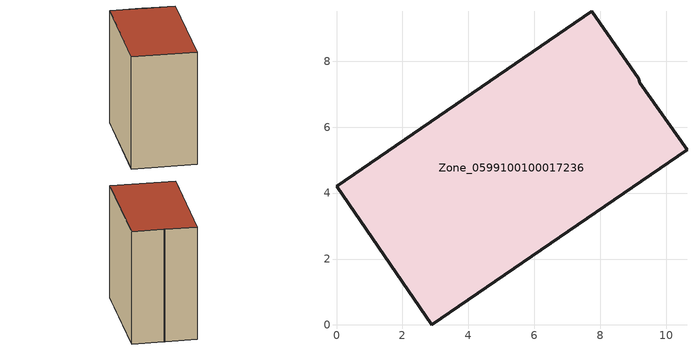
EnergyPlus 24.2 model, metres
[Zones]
Zone_0599100100017236
 floor ground (C_G): 7.75,9.52 9.16,7.46 9.2,7.35 10.63,5.32 2.89,0 0,4.21 z0
 wall outside (C_F): 9.16,7.46 7.75,9.52 0,4.21 2.89,0 10.63,5.32 9.2,7.35 9.16,7.46 z0:9.23
 roof outside (C_R): 10.63,5.32 9.2,7.35 9.16,7.46 7.75,9.52 0,4.21 2.89,0 z9.23
[BUILDING]
Pand.0599100100017236: North Axis=0; Terrain=City; Loads Convergence Tolerance Value=0.04; Temperature Convergence Tolerance Value=0.4; Solar Distribution=FullExterior; Maximum Number of Warmup Days=25; Minimum Number of Warmup Days=1
[Site:Location]
Rotterdam.The.Hague.AP_ZH_NLD Design_Conditions: Latitude=51.96; Longitude=4.45; Time Zone=1; Elevation=-4.5
[SITE:GROUNDTEMPERATURE:BUILDINGSURFACE]
18, 18, 18, 18, 18, 18, 18, 18, 18, 18, 18, 18
[MATERIAL] Thermal Absorptance=0.9; Solar Absorptance=0.7; Visible Absorptance=0.7
Name | Roughness | Thickness | Conductivity | Density | Specific Heat
G.TI.2015-2018 | MediumSmooth | 0.15 | 0.0428571 | 540 | 1210
F.TI.2015-2018 | Rough | 0.3 | 0.0666667 | 1920 | 840
R.TI.2015-2018 | MediumRough | 0.2 | 0.0333333 | 1500 | 1000
[CONSTRUCTION]
C_G: G.TI.2015-2018
C_F: F.TI.2015-2018
C_R: R.TI.2015-2018
[ZONE]
Zone_0599100100017236: Type=1; Multiplier=1; Ceiling Height=Autocalculate; Volume=Autocalculate; Floor Area=autocalculate; Part of Total Floor Area=Yes
[ZONEINFILTRATION:DESIGNFLOWRATE]
Infil_Zone_0599100100017236: Zone or ZoneList or Space or SpaceList=Zone_0599100100017236; Schedule=AlwaysOn; Design Flow Rate Calculation Method=Flow/Area; Flow Rate per Floor Area=0.0015; Constant Term Coefficient=1; Temperature Term Coefficient=0; Velocity Term Coefficient=0; Velocity Squared Term Coefficient=0
[HVACTEMPLATE:ZONE:IDEALLOADSAIRSYSTEM]
Zone_0599100100017236: Maximum Heating Supply Air Temperature=50; Minimum Cooling Supply Air Temperature=13; Maximum Heating Supply Air Humidity Ratio=0.0156; Minimum Cooling Supply Air Humidity Ratio=0.0077; Heating Limit=NoLimit; Cooling Limit=NoLimit; Dehumidification Control Type=ConstantSensibleHeatRatio; Cooling Sensible Heat Ratio=0.7; Dehumidification Setpoint=60; Humidification Control Type=None; Humidification Setpoint=30; Outdoor Air Method=None; Outdoor Air Flow Rate per Person=0.00944; Outdoor Air Flow Rate per Zone Floor Area=0; Outdoor Air Flow Rate per Zone=0; Demand Controlled Ventilation Type=None; Outdoor Air Economizer Type=NoEconomizer; Heat Recovery Type=None; Sensible Heat Recovery Effectiveness=0.7; Latent Heat Recovery Effectiveness=0.65
[ZONECONTROL:THERMOSTAT]
ThermostatControl_Zone_0599100100017236: Zone or ZoneList=Zone_0599100100017236; Control Type Schedule=DualSetpointControlType; Control 1=Thermostat_Zone_0599100100017236; Temperature Difference Between Cutout And Setpoint=0
[THERMOSTATSETPOINT:DUALSETPOINT]
Thermostat_Zone_0599100100017236: Heating Setpoint Temperature Schedule=HeatingSetpoint_Zone_0599100100017236; Cooling Setpoint Temperature Schedule=CoolingSetpoint_Zone_0599100100017236
[SCHEDULE:COMPACT]
HeatingSetpoint_Zone_0599100100017236: Through: 12/31, For: AllDays, Until: 24:00, 21
CoolingSetpoint_Zone_0599100100017236: Through: 12/31, For: AllDays, Until: 24:00, 24
DualSetpointControlType: Through: 12/31, For: AllDays, Until: 24:00, 4
AlwaysOn: Through: 12/31, For: AllDays, Until: 24:00, 1
